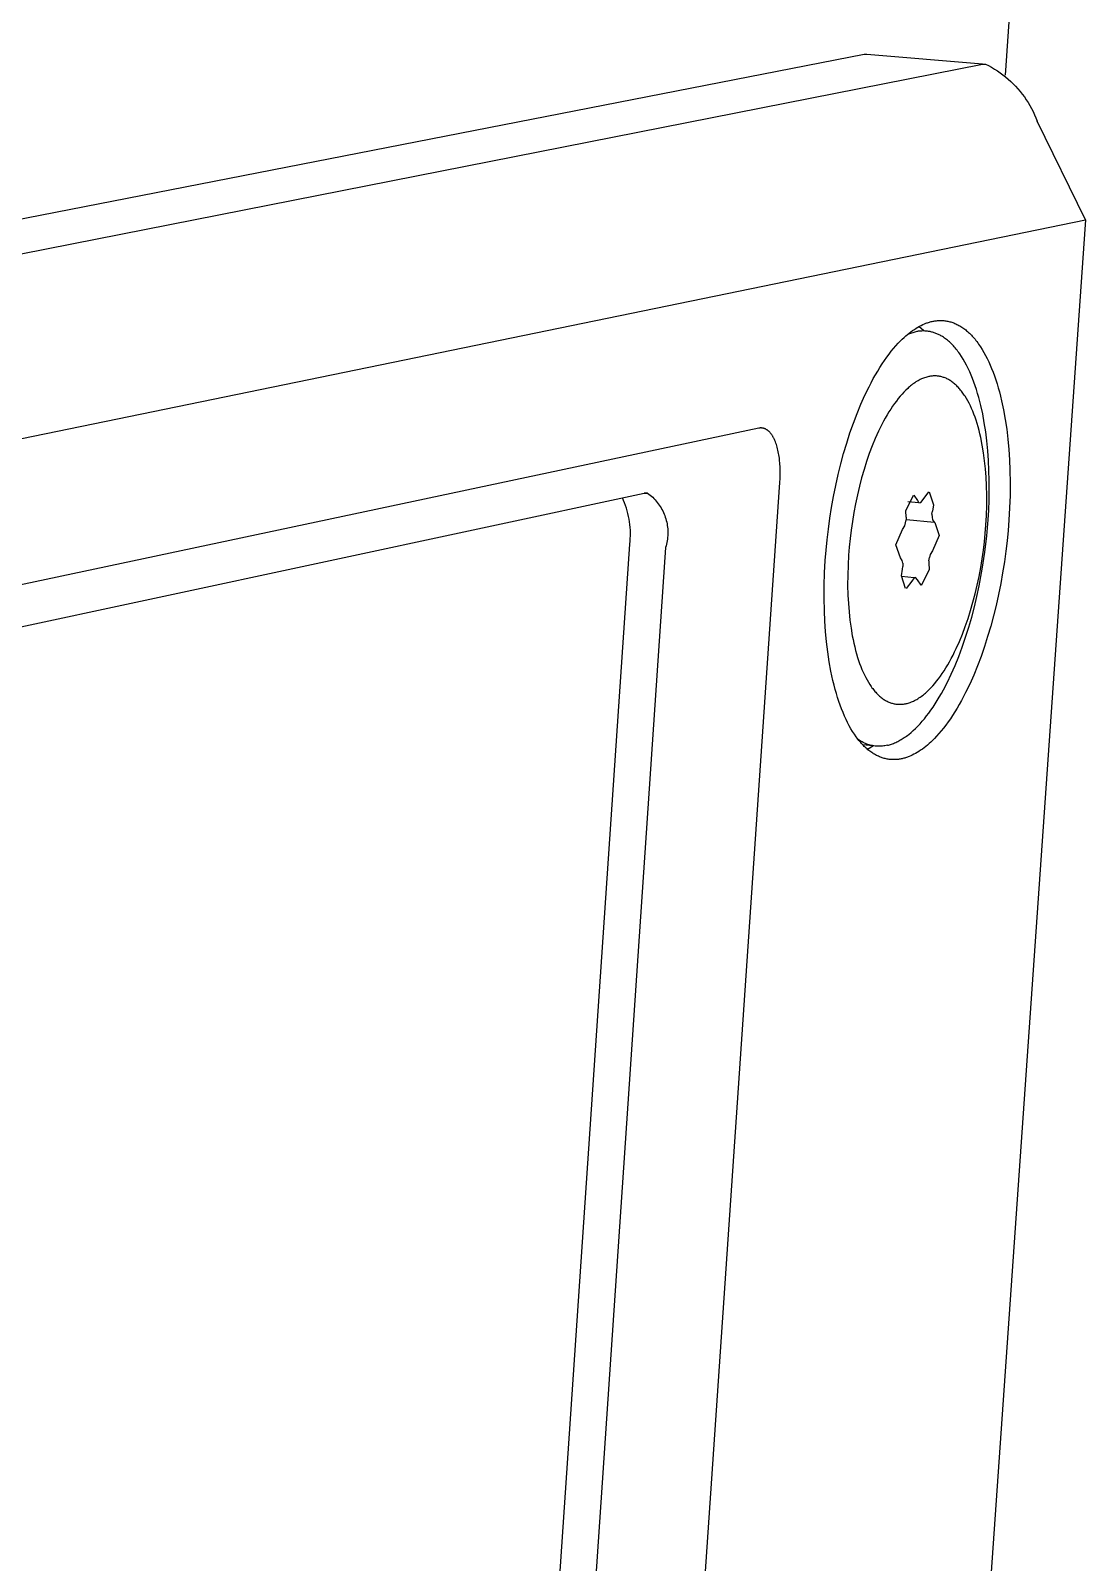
# Model space of a CAD drawing. Header units: millimetres. Extents: x -573 to 3430, y 0 to 3769.
# Drawn here: x 1821.32 to 1839.95, y 352.34 to 379.39 of the extents above; entities that cross this region are included whole.
import ezdxf

# ---------------------------------------------------------------- set-up
doc = ezdxf.new("R2010")
doc.units = ezdxf.units.MM
doc.layers.add('01 Basic thick', color=7, linetype='Continuous', lineweight=35)

msp = doc.modelspace()

# ---------------------------------------------------------------- linework, layer by layer
at = {"layer": '01 Basic thick', "lineweight": -3}
for p, q in [((1838.984, 385.167), (1838.529, 378.605)), ((1836.037, 378.971), (1805.617, 373.023)), ((1807.801, 372.82), (1838.127, 378.798)), ((1836.087, 378.973), (1836.037, 378.971)), ((1836.087, 378.974), (1838.128, 378.805)), ((1838.127, 378.798), (1838.181, 378.801)), ((1838.181, 378.801), (1838.235, 378.773)), ((1838.235, 378.773), (1838.288, 378.744)), ((1838.288, 378.744), (1838.341, 378.714)), ((1838.341, 378.714), (1838.392, 378.681)), ((1838.392, 378.681), (1838.442, 378.647)), ((1838.442, 378.647), (1838.49, 378.611)), ((1838.49, 378.611), (1838.538, 378.574)), ((1838.538, 378.574), (1838.584, 378.535)), ((1838.584, 378.535), (1838.629, 378.494)), ((1838.629, 378.494), (1838.673, 378.452)), ((1838.673, 378.452), (1838.715, 378.409)), ((1838.715, 378.409), (1838.756, 378.364)), ((1838.756, 378.364), (1838.795, 378.318)), ((1838.795, 378.318), (1838.833, 378.27)), ((1838.833, 378.27), (1838.869, 378.222)), ((1838.869, 378.222), (1838.903, 378.172)), ((1838.903, 378.172), (1838.936, 378.121)), ((1838.936, 378.121), (1838.967, 378.069)), ((1838.967, 378.069), (1838.996, 378.016)), ((1838.996, 378.016), (1839.023, 377.962)), ((1839.023, 377.962), (1839.049, 377.907)), ((1839.049, 377.907), (1839.072, 377.851)), ((1839.072, 377.851), (1839.094, 377.795)), ((1839.947, 376.052), (1839.094, 377.795)), ((1808.758, 369.641), (1839.947, 376.052)), ((1839.947, 376.052), (1837.663, 343.284)), ((1836.956, 374.136), (1836.986, 374.153)), ((1836.986, 374.153), (1837.015, 374.17)), ((1837.092, 374.087), (1837.007, 374.166)), ((1837.015, 374.17), (1837.045, 374.185)), ((1837.045, 374.185), (1837.074, 374.199)), ((1837.074, 374.199), (1837.103, 374.212)), ((1837.103, 374.212), (1837.117, 374.218)), ((1837.117, 374.218), (1837.131, 374.223)), ((1837.131, 374.223), (1837.146, 374.228)), ((1837.146, 374.228), (1837.16, 374.233)), ((1837.16, 374.233), (1837.176, 374.239)), ((1837.176, 374.239), (1837.192, 374.243)), ((1837.192, 374.243), (1837.208, 374.248)), ((1837.208, 374.248), (1837.224, 374.252)), ((1837.224, 374.252), (1837.24, 374.256)), ((1837.24, 374.256), (1837.256, 374.259)), ((1837.256, 374.259), (1837.272, 374.262)), ((1837.272, 374.262), (1837.288, 374.265)), ((1837.288, 374.265), (1837.303, 374.267)), ((1837.303, 374.267), (1837.319, 374.269)), ((1837.319, 374.269), (1837.335, 374.27)), ((1837.335, 374.27), (1837.351, 374.271)), ((1837.351, 374.271), (1837.367, 374.272)), ((1837.367, 374.272), (1837.382, 374.272)), ((1837.382, 374.272), (1837.398, 374.272)), ((1837.398, 374.272), (1837.414, 374.272)), ((1837.414, 374.272), (1837.43, 374.271)), ((1837.43, 374.271), (1837.445, 374.27)), ((1837.445, 374.27), (1837.463, 374.268)), ((1837.463, 374.268), (1837.481, 374.266)), ((1837.481, 374.266), (1837.499, 374.263)), ((1837.499, 374.263), (1837.517, 374.259)), ((1837.517, 374.259), (1837.535, 374.255)), ((1837.535, 374.255), (1837.552, 374.251)), ((1837.552, 374.251), (1837.57, 374.246)), ((1837.57, 374.246), (1837.588, 374.24)), ((1837.588, 374.24), (1837.606, 374.234)), ((1837.606, 374.234), (1837.623, 374.228)), ((1837.623, 374.228), (1837.641, 374.22)), ((1837.641, 374.22), (1837.659, 374.213)), ((1837.659, 374.213), (1837.676, 374.204)), ((1837.676, 374.204), (1837.694, 374.196)), ((1837.694, 374.196), (1837.712, 374.186)), ((1837.712, 374.186), (1837.729, 374.176)), ((1837.729, 374.176), (1837.746, 374.166)), ((1837.746, 374.166), (1837.764, 374.155)), ((1837.764, 374.155), (1837.781, 374.143)), ((1836.642, 373.871), (1836.683, 373.914)), ((1836.683, 373.914), (1836.713, 373.944)), ((1836.713, 373.944), (1836.744, 373.973)), ((1836.744, 373.973), (1836.775, 374)), ((1836.775, 374), (1836.805, 374.026)), ((1836.952, 374.073), (1836.805, 374.026)), ((1836.805, 374.026), (1836.835, 374.051)), ((1836.835, 374.051), (1836.866, 374.074)), ((1836.866, 374.074), (1836.896, 374.096)), ((1836.896, 374.096), (1836.926, 374.116)), ((1836.926, 374.116), (1836.956, 374.136)), ((1836.967, 374.076), (1836.952, 374.073)), ((1836.982, 374.079), (1836.967, 374.076)), ((1836.996, 374.081), (1836.982, 374.079)), ((1837.011, 374.083), (1836.996, 374.081)), ((1837.026, 374.084), (1837.011, 374.083)), ((1837.041, 374.085), (1837.026, 374.084)), ((1837.055, 374.086), (1837.041, 374.085)), ((1837.07, 374.087), (1837.055, 374.086)), ((1837.085, 374.087), (1837.07, 374.087)), ((1837.1, 374.087), (1837.085, 374.087)), ((1837.115, 374.086), (1837.1, 374.087)), ((1837.13, 374.085), (1837.115, 374.086)), ((1837.144, 374.084), (1837.13, 374.085)), ((1837.159, 374.082), (1837.144, 374.084)), ((1837.174, 374.08), (1837.159, 374.082)), ((1837.189, 374.078), (1837.174, 374.08)), ((1837.204, 374.075), (1837.189, 374.078)), ((1837.219, 374.072), (1837.204, 374.075)), ((1837.234, 374.069), (1837.219, 374.072)), ((1837.249, 374.065), (1837.234, 374.069)), ((1837.263, 374.06), (1837.249, 374.065)), ((1837.278, 374.056), (1837.263, 374.06)), ((1837.293, 374.051), (1837.278, 374.056)), ((1837.308, 374.045), (1837.293, 374.051)), ((1837.323, 374.039), (1837.308, 374.045)), ((1837.337, 374.033), (1837.323, 374.039)), ((1837.352, 374.026), (1837.337, 374.033)), ((1837.367, 374.019), (1837.352, 374.026)), ((1837.381, 374.012), (1837.367, 374.019)), ((1837.396, 374.004), (1837.381, 374.012)), ((1837.41, 373.995), (1837.396, 374.004)), ((1837.425, 373.987), (1837.41, 373.995)), ((1837.443, 373.975), (1837.425, 373.987)), ((1837.46, 373.963), (1837.443, 373.975)), ((1837.478, 373.95), (1837.46, 373.963)), ((1837.496, 373.937), (1837.478, 373.95)), ((1837.513, 373.923), (1837.496, 373.937)), ((1837.53, 373.908), (1837.513, 373.923)), ((1837.548, 373.893), (1837.53, 373.908)), ((1837.565, 373.877), (1837.548, 373.893)), ((1837.582, 373.86), (1837.565, 373.877)), ((1837.781, 374.143), (1837.798, 374.131)), ((1837.798, 374.131), (1837.815, 374.118)), ((1837.815, 374.118), (1837.833, 374.105)), ((1837.833, 374.105), (1837.849, 374.091)), ((1837.849, 374.091), (1837.866, 374.077)), ((1837.866, 374.077), (1837.883, 374.062)), ((1837.883, 374.062), (1837.9, 374.046)), ((1837.9, 374.046), (1837.916, 374.03)), ((1837.916, 374.03), (1837.933, 374.013)), ((1837.933, 374.013), (1837.949, 373.996)), ((1837.949, 373.996), (1837.966, 373.978)), ((1837.966, 373.978), (1837.982, 373.959)), ((1837.982, 373.959), (1837.998, 373.94)), ((1837.998, 373.94), (1838.014, 373.92)), ((1838.014, 373.92), (1838.03, 373.899)), ((1838.03, 373.899), (1838.046, 373.877)), ((1838.046, 373.877), (1838.062, 373.855)), ((1836.398, 373.564), (1836.438, 373.622)), ((1836.438, 373.622), (1836.479, 373.676)), ((1836.479, 373.676), (1836.519, 373.729)), ((1836.519, 373.729), (1836.56, 373.779)), ((1836.56, 373.779), (1836.601, 373.826)), ((1836.601, 373.826), (1836.642, 373.871)), ((1837.599, 373.843), (1837.582, 373.86)), ((1837.615, 373.825), (1837.599, 373.843)), ((1837.632, 373.807), (1837.615, 373.825)), ((1837.648, 373.788), (1837.632, 373.807)), ((1837.665, 373.768), (1837.648, 373.788)), ((1837.681, 373.748), (1837.665, 373.768)), ((1837.697, 373.726), (1837.681, 373.748)), ((1837.713, 373.705), (1837.697, 373.726)), ((1837.729, 373.683), (1837.713, 373.705)), ((1837.76, 373.636), (1837.729, 373.683)), ((1837.79, 373.587), (1837.76, 373.636)), ((1838.062, 373.855), (1838.093, 373.809)), ((1838.093, 373.809), (1838.124, 373.76)), ((1838.124, 373.76), (1838.153, 373.709)), ((1838.153, 373.709), (1838.183, 373.656)), ((1838.183, 373.656), (1838.211, 373.601)), ((1836.24, 373.313), (1836.279, 373.379)), ((1836.279, 373.379), (1836.318, 373.443)), ((1836.318, 373.443), (1836.358, 373.505)), ((1836.358, 373.505), (1836.398, 373.564)), ((1837.82, 373.536), (1837.79, 373.587)), ((1837.849, 373.483), (1837.82, 373.536)), ((1837.877, 373.427), (1837.849, 373.483)), ((1837.904, 373.368), (1837.877, 373.427)), ((1837.93, 373.308), (1837.904, 373.368)), ((1838.211, 373.601), (1838.239, 373.544)), ((1838.239, 373.544), (1838.265, 373.484)), ((1838.265, 373.484), (1838.291, 373.422)), ((1838.291, 373.422), (1838.316, 373.359)), ((1838.316, 373.359), (1838.341, 373.293)), ((1836.052, 372.951), (1836.125, 373.102)), ((1836.125, 373.102), (1836.163, 373.174)), ((1836.163, 373.174), (1836.201, 373.245)), ((1836.201, 373.245), (1836.24, 373.313)), ((1836.809, 373.073), (1836.775, 373.041)), ((1836.825, 373.088), (1836.809, 373.073)), ((1836.842, 373.103), (1836.825, 373.088)), ((1836.859, 373.117), (1836.842, 373.103)), ((1836.875, 373.13), (1836.859, 373.117)), ((1836.895, 373.145), (1836.875, 373.13)), ((1836.915, 373.159), (1836.895, 373.145)), ((1836.934, 373.173), (1836.915, 373.159)), ((1836.954, 373.186), (1836.934, 373.173)), ((1836.974, 373.198), (1836.954, 373.186)), ((1836.993, 373.209), (1836.974, 373.198)), ((1837.012, 373.22), (1836.993, 373.209)), ((1837.031, 373.23), (1837.012, 373.22)), ((1837.051, 373.239), (1837.031, 373.23)), ((1837.07, 373.247), (1837.051, 373.239)), ((1837.088, 373.255), (1837.07, 373.247)), ((1837.107, 373.262), (1837.088, 373.255)), ((1837.126, 373.268), (1837.107, 373.262)), ((1837.144, 373.273), (1837.126, 373.268)), ((1837.162, 373.278), (1837.144, 373.273)), ((1837.18, 373.282), (1837.162, 373.278)), ((1837.196, 373.285), (1837.18, 373.282)), ((1837.211, 373.288), (1837.196, 373.285)), ((1837.226, 373.29), (1837.211, 373.288)), ((1837.241, 373.291), (1837.226, 373.29)), ((1837.256, 373.293), (1837.241, 373.291)), ((1837.272, 373.293), (1837.256, 373.293)), ((1837.287, 373.293), (1837.272, 373.293)), ((1837.302, 373.293), (1837.287, 373.293)), ((1837.317, 373.292), (1837.302, 373.293)), ((1837.333, 373.291), (1837.317, 373.292)), ((1837.348, 373.289), (1837.333, 373.291)), ((1837.363, 373.287), (1837.348, 373.289)), ((1837.379, 373.284), (1837.363, 373.287)), ((1837.394, 373.281), (1837.379, 373.284)), ((1837.409, 373.277), (1837.394, 373.281)), ((1837.425, 373.273), (1837.409, 373.277)), ((1837.44, 373.268), (1837.425, 373.273)), ((1837.455, 373.263), (1837.44, 373.268)), ((1837.47, 373.257), (1837.455, 373.263)), ((1837.486, 373.251), (1837.47, 373.257)), ((1837.501, 373.244), (1837.486, 373.251)), ((1837.516, 373.236), (1837.501, 373.244)), ((1837.531, 373.228), (1837.516, 373.236)), ((1837.546, 373.219), (1837.531, 373.228)), ((1837.561, 373.21), (1837.546, 373.219)), ((1837.576, 373.201), (1837.561, 373.21)), ((1837.59, 373.19), (1837.576, 373.201)), ((1837.605, 373.179), (1837.59, 373.19)), ((1837.62, 373.168), (1837.605, 373.179)), ((1837.634, 373.156), (1837.62, 373.168)), ((1837.649, 373.143), (1837.634, 373.156)), ((1837.663, 373.13), (1837.649, 373.143)), ((1837.677, 373.117), (1837.663, 373.13)), ((1837.691, 373.103), (1837.677, 373.117)), ((1837.704, 373.089), (1837.691, 373.103)), ((1837.718, 373.074), (1837.704, 373.089)), ((1837.731, 373.058), (1837.718, 373.074)), ((1837.955, 373.247), (1837.93, 373.308)), ((1837.978, 373.184), (1837.955, 373.247)), ((1838.001, 373.12), (1837.978, 373.184)), ((1838.023, 373.053), (1838.001, 373.12)), ((1838.341, 373.293), (1838.364, 373.225)), ((1838.364, 373.225), (1838.386, 373.156)), ((1838.386, 373.156), (1838.407, 373.085)), ((1838.407, 373.085), (1838.428, 373.012)), ((1835.914, 372.63), (1835.982, 372.794)), ((1835.982, 372.794), (1836.052, 372.951)), ((1836.574, 372.805), (1836.541, 372.758)), ((1836.608, 372.85), (1836.574, 372.805)), ((1836.641, 372.892), (1836.608, 372.85)), ((1836.674, 372.933), (1836.641, 372.892)), ((1836.708, 372.971), (1836.674, 372.933)), ((1836.741, 373.008), (1836.708, 372.971)), ((1836.775, 373.041), (1836.741, 373.008)), ((1837.744, 373.042), (1837.731, 373.058)), ((1837.757, 373.026), (1837.744, 373.042)), ((1837.77, 373.008), (1837.757, 373.026)), ((1837.783, 372.991), (1837.77, 373.008)), ((1837.796, 372.973), (1837.783, 372.991)), ((1837.808, 372.954), (1837.796, 372.973)), ((1837.821, 372.935), (1837.808, 372.954)), ((1837.845, 372.895), (1837.821, 372.935)), ((1837.869, 372.853), (1837.845, 372.895)), ((1837.892, 372.81), (1837.869, 372.853)), ((1837.915, 372.764), (1837.892, 372.81)), ((1838.043, 372.985), (1838.023, 373.053)), ((1838.063, 372.915), (1838.043, 372.985)), ((1838.082, 372.844), (1838.063, 372.915)), ((1838.1, 372.771), (1838.082, 372.844)), ((1838.428, 373.012), (1838.448, 372.934)), ((1838.448, 372.934), (1838.467, 372.855)), ((1838.467, 372.855), (1838.501, 372.692)), ((1835.85, 372.461), (1835.914, 372.63)), ((1836.412, 372.55), (1836.381, 372.493)), ((1836.444, 372.605), (1836.412, 372.55)), ((1836.476, 372.658), (1836.444, 372.605)), ((1836.509, 372.709), (1836.476, 372.658)), ((1836.541, 372.758), (1836.509, 372.709)), ((1837.937, 372.717), (1837.915, 372.764)), ((1837.958, 372.668), (1837.937, 372.717)), ((1837.978, 372.616), (1837.958, 372.668)), ((1837.998, 372.564), (1837.978, 372.616)), ((1838.017, 372.509), (1837.998, 372.564)), ((1838.133, 372.621), (1838.1, 372.771)), ((1838.161, 372.466), (1838.133, 372.621)), ((1838.501, 372.692), (1838.531, 372.523)), ((1838.531, 372.523), (1838.557, 372.35)), ((1834.178, 372.37), (1814.973, 368.294)), ((1834.182, 372.371), (1834.178, 372.37)), ((1834.185, 372.371), (1834.182, 372.371)), ((1834.189, 372.372), (1834.185, 372.371)), ((1834.193, 372.372), (1834.189, 372.372)), ((1834.196, 372.373), (1834.193, 372.372)), ((1834.2, 372.373), (1834.196, 372.373)), ((1834.203, 372.374), (1834.2, 372.373)), ((1834.207, 372.374), (1834.203, 372.374)), ((1834.21, 372.374), (1834.207, 372.374)), ((1834.214, 372.374), (1834.21, 372.374)), ((1834.218, 372.374), (1834.214, 372.374)), ((1834.221, 372.374), (1834.218, 372.374)), ((1834.225, 372.374), (1834.221, 372.374)), ((1834.228, 372.374), (1834.225, 372.374)), ((1834.232, 372.373), (1834.228, 372.374)), ((1834.235, 372.373), (1834.232, 372.373)), ((1834.239, 372.373), (1834.235, 372.373)), ((1834.242, 372.372), (1834.239, 372.373)), ((1834.246, 372.372), (1834.242, 372.372)), ((1834.249, 372.371), (1834.246, 372.372)), ((1834.253, 372.37), (1834.249, 372.371)), ((1834.256, 372.37), (1834.253, 372.37)), ((1834.26, 372.369), (1834.256, 372.37)), ((1834.263, 372.368), (1834.26, 372.369)), ((1834.267, 372.367), (1834.263, 372.368)), ((1834.27, 372.366), (1834.267, 372.367)), ((1834.273, 372.365), (1834.27, 372.366)), ((1834.277, 372.364), (1834.273, 372.365)), ((1834.28, 372.362), (1834.277, 372.364)), ((1834.284, 372.361), (1834.28, 372.362)), ((1834.287, 372.36), (1834.284, 372.361)), ((1834.29, 372.358), (1834.287, 372.36)), ((1834.294, 372.357), (1834.29, 372.358)), ((1834.297, 372.355), (1834.294, 372.357)), ((1834.301, 372.353), (1834.297, 372.355)), ((1834.304, 372.352), (1834.301, 372.353)), ((1834.311, 372.348), (1834.304, 372.352)), ((1834.317, 372.344), (1834.311, 372.348)), ((1834.324, 372.34), (1834.317, 372.344)), ((1834.33, 372.335), (1834.324, 372.34)), ((1834.336, 372.331), (1834.33, 372.335)), ((1834.343, 372.326), (1834.336, 372.331)), ((1834.349, 372.32), (1834.343, 372.326)), ((1834.355, 372.315), (1834.349, 372.32)), ((1834.361, 372.309), (1834.355, 372.315)), ((1834.368, 372.303), (1834.361, 372.309)), ((1834.374, 372.297), (1834.368, 372.303)), ((1834.379, 372.29), (1834.374, 372.297)), ((1834.385, 372.283), (1834.379, 372.29)), ((1834.391, 372.276), (1834.385, 372.283)), ((1834.397, 372.269), (1834.391, 372.276)), ((1834.402, 372.261), (1834.397, 372.269)), ((1834.408, 372.253), (1834.402, 372.261)), ((1834.413, 372.245), (1834.408, 372.253)), ((1835.731, 372.107), (1835.789, 372.286)), ((1835.789, 372.286), (1835.85, 372.461)), ((1836.291, 372.315), (1836.235, 372.19)), ((1836.32, 372.375), (1836.291, 372.315)), ((1836.35, 372.434), (1836.32, 372.375)), ((1836.381, 372.493), (1836.35, 372.434)), ((1838.035, 372.453), (1838.017, 372.509)), ((1838.052, 372.393), (1838.035, 372.453)), ((1838.069, 372.332), (1838.052, 372.393)), ((1838.085, 372.269), (1838.069, 372.332)), ((1838.099, 372.204), (1838.085, 372.269)), ((1838.186, 372.307), (1838.161, 372.466)), ((1838.207, 372.145), (1838.186, 372.307)), ((1838.557, 372.35), (1838.578, 372.174)), ((1834.419, 372.237), (1834.413, 372.245)), ((1834.424, 372.228), (1834.419, 372.237)), ((1834.429, 372.219), (1834.424, 372.228)), ((1834.434, 372.21), (1834.429, 372.219)), ((1834.439, 372.201), (1834.434, 372.21)), ((1834.444, 372.191), (1834.439, 372.201)), ((1834.454, 372.171), (1834.444, 372.191)), ((1834.463, 372.15), (1834.454, 372.171)), ((1834.472, 372.129), (1834.463, 372.15)), ((1834.48, 372.106), (1834.472, 372.129)), ((1834.488, 372.083), (1834.48, 372.106)), ((1834.496, 372.058), (1834.488, 372.083)), ((1834.503, 372.033), (1834.496, 372.058)), ((1834.51, 372.007), (1834.503, 372.033)), ((1834.516, 371.981), (1834.51, 372.007)), ((1834.522, 371.954), (1834.516, 371.981)), ((1835.677, 371.925), (1835.731, 372.107)), ((1836.182, 372.059), (1836.13, 371.924)), ((1836.235, 372.19), (1836.182, 372.059)), ((1838.126, 372.072), (1838.099, 372.204)), ((1838.149, 371.935), (1838.126, 372.072)), ((1838.224, 371.973), (1838.207, 372.145)), ((1838.578, 372.174), (1838.594, 371.994)), ((1838.594, 371.994), (1838.606, 371.812)), ((1834.528, 371.926), (1834.522, 371.954)), ((1834.533, 371.897), (1834.528, 371.926)), ((1834.537, 371.868), (1834.533, 371.897)), ((1834.541, 371.838), (1834.537, 371.868)), ((1834.545, 371.807), (1834.541, 371.838)), ((1834.551, 371.745), (1834.545, 371.807)), ((1834.554, 371.68), (1834.551, 371.745)), ((1835.581, 371.553), (1835.627, 371.74)), ((1835.627, 371.74), (1835.677, 371.925)), ((1836.082, 371.784), (1836.037, 371.641)), ((1836.13, 371.924), (1836.082, 371.784)), ((1838.168, 371.794), (1838.149, 371.935)), ((1838.183, 371.651), (1838.168, 371.794)), ((1838.236, 371.799), (1838.224, 371.973)), ((1838.244, 371.624), (1838.236, 371.799)), ((1838.606, 371.812), (1838.614, 371.629)), ((1834.551, 371.412), (1834.555, 371.48)), ((1834.556, 371.615), (1834.554, 371.68)), ((1834.555, 371.48), (1834.557, 371.548)), ((1834.557, 371.548), (1834.556, 371.615)), ((1835.537, 371.359), (1835.581, 371.553)), ((1835.994, 371.495), (1835.955, 371.346)), ((1836.037, 371.641), (1835.994, 371.495)), ((1838.194, 371.505), (1838.183, 371.651)), ((1838.202, 371.358), (1838.194, 371.505)), ((1838.249, 371.448), (1838.244, 371.624)), ((1838.249, 371.273), (1838.249, 371.448)), ((1838.614, 371.629), (1838.618, 371.406)), ((1814.8, 367.505), (1832.155, 371.222)), ((1832.155, 371.222), (1832.212, 371.225)), ((1832.156, 371.231), (1832.212, 371.226)), ((1832.212, 371.225), (1832.236, 371.207)), ((1832.236, 371.207), (1832.259, 371.189)), ((1832.259, 371.189), (1832.282, 371.169)), ((1832.282, 371.169), (1832.304, 371.149)), ((1832.766, 345.304), (1834.551, 371.412)), ((1835.498, 371.165), (1835.537, 371.359)), ((1835.919, 371.191), (1835.886, 371.035)), ((1835.955, 371.346), (1835.919, 371.191)), ((1836.776, 370.913), (1836.912, 371.187)), ((1836.91, 371.187), (1836.912, 371.187)), ((1836.917, 371.186), (1836.979, 371.091)), ((1837.081, 371.113), (1837.18, 371.247)), ((1837.19, 371.248), (1837.265, 371.019)), ((1838.206, 371.181), (1838.202, 371.358)), ((1838.205, 371.005), (1838.206, 371.181)), ((1838.246, 371.097), (1838.249, 371.273)), ((1838.616, 371.184), (1838.609, 370.963)), ((1838.618, 371.406), (1838.616, 371.184)), ((1831.789, 371.094), (1831.769, 371.139)), ((1831.808, 371.049), (1831.789, 371.094)), ((1831.825, 371.003), (1831.808, 371.049)), ((1831.84, 370.956), (1831.825, 371.003)), ((1831.855, 370.909), (1831.84, 370.956)), ((1831.867, 370.861), (1831.855, 370.909)), ((1832.304, 371.149), (1832.326, 371.128)), ((1832.326, 371.128), (1832.346, 371.106)), ((1832.346, 371.106), (1832.366, 371.083)), ((1832.366, 371.083), (1832.385, 371.06)), ((1832.385, 371.06), (1832.403, 371.036)), ((1832.403, 371.036), (1832.421, 371.012)), ((1832.421, 371.012), (1832.437, 370.987)), ((1832.437, 370.987), (1832.453, 370.961)), ((1832.453, 370.961), (1832.468, 370.935)), ((1832.468, 370.935), (1832.482, 370.908)), ((1832.482, 370.908), (1832.494, 370.881)), ((1835.433, 370.779), (1835.464, 370.972)), ((1835.464, 370.972), (1835.498, 371.165)), ((1835.886, 371.035), (1835.857, 370.88)), ((1836.78, 370.801), (1836.776, 370.913)), ((1837.007, 371.051), (1836.813, 371.068)), ((1836.979, 371.091), (1837.007, 371.051)), ((1837.015, 371.051), (1837.039, 371.057)), ((1837.039, 371.057), (1837.081, 371.113)), ((1837.237, 370.854), (1837.245, 370.902)), ((1837.265, 371.019), (1837.245, 370.902)), ((1838.2, 370.83), (1838.205, 371.005)), ((1838.229, 370.752), (1838.239, 370.924)), ((1838.239, 370.924), (1838.246, 371.097)), ((1838.609, 370.963), (1838.596, 370.746)), ((1831.878, 370.813), (1831.867, 370.861)), ((1831.887, 370.765), (1831.878, 370.813)), ((1831.895, 370.716), (1831.887, 370.765)), ((1831.901, 370.668), (1831.895, 370.716)), ((1831.906, 370.619), (1831.901, 370.668)), ((1832.494, 370.881), (1832.506, 370.853)), ((1832.506, 370.853), (1832.517, 370.826)), ((1832.517, 370.826), (1832.527, 370.797)), ((1832.527, 370.797), (1832.536, 370.769)), ((1832.536, 370.769), (1832.544, 370.74)), ((1832.544, 370.74), (1832.551, 370.71)), ((1832.551, 370.71), (1832.557, 370.681)), ((1832.557, 370.681), (1832.562, 370.651)), ((1832.562, 370.651), (1832.566, 370.621)), ((1835.407, 370.589), (1835.433, 370.779)), ((1835.831, 370.725), (1835.809, 370.571)), ((1835.857, 370.88), (1835.831, 370.725)), ((1836.714, 370.58), (1836.755, 370.644)), ((1836.755, 370.644), (1836.771, 370.697)), ((1836.771, 370.697), (1836.781, 370.754)), ((1836.78, 370.801), (1836.781, 370.754)), ((1837.278, 370.704), (1836.785, 370.749)), ((1837.237, 370.854), (1837.24, 370.799)), ((1837.24, 370.799), (1837.249, 370.752)), ((1837.249, 370.752), (1837.282, 370.704)), ((1837.282, 370.705), (1837.29, 370.704)), ((1837.29, 370.704), (1837.364, 370.476)), ((1838.178, 370.512), (1838.19, 370.657)), ((1838.19, 370.657), (1838.2, 370.83)), ((1838.205, 370.47), (1838.229, 370.752)), ((1838.596, 370.746), (1838.582, 370.566)), ((1831.899, 370.324), (1831.904, 370.373)), ((1831.904, 370.373), (1831.908, 370.422)), ((1831.909, 370.57), (1831.906, 370.619)), ((1831.908, 370.422), (1831.91, 370.471)), ((1831.91, 370.52), (1831.909, 370.57)), ((1831.91, 370.471), (1831.91, 370.52)), ((1832.559, 370.382), (1832.554, 370.352)), ((1832.564, 370.412), (1832.559, 370.382)), ((1832.567, 370.442), (1832.564, 370.412)), ((1832.566, 370.621), (1832.569, 370.592)), ((1832.57, 370.472), (1832.567, 370.442)), ((1832.569, 370.592), (1832.571, 370.562)), ((1832.571, 370.502), (1832.57, 370.472)), ((1832.571, 370.562), (1832.571, 370.532)), ((1832.571, 370.532), (1832.571, 370.502)), ((1835.367, 370.216), (1835.385, 370.401)), ((1835.385, 370.401), (1835.407, 370.589)), ((1835.791, 370.42), (1835.776, 370.271)), ((1835.809, 370.571), (1835.791, 370.42)), ((1836.597, 370.308), (1836.714, 370.58)), ((1837.364, 370.476), (1837.247, 370.204)), ((1838.145, 370.214), (1838.163, 370.364)), ((1838.163, 370.364), (1838.178, 370.512)), ((1838.17, 370.18), (1838.205, 370.47)), ((1838.564, 370.383), (1838.542, 370.196)), ((1838.582, 370.566), (1838.564, 370.383)), ((1830.272, 346.294), (1831.899, 370.324)), ((1832.531, 370.265), (1830.899, 346.218)), ((1832.54, 370.294), (1832.531, 370.265)), ((1832.547, 370.323), (1832.54, 370.294)), ((1832.554, 370.352), (1832.547, 370.323)), ((1835.353, 370.035), (1835.367, 370.216)), ((1835.764, 370.125), (1835.754, 369.951)), ((1835.776, 370.271), (1835.764, 370.125)), ((1836.68, 370.079), (1836.597, 370.308)), ((1837.18, 370.03), (1837.191, 370.088)), ((1837.206, 370.14), (1837.191, 370.088)), ((1837.247, 370.204), (1837.206, 370.14)), ((1838.123, 370.061), (1838.145, 370.214)), ((1838.126, 369.883), (1838.17, 370.18)), ((1838.542, 370.196), (1838.516, 370.008)), ((1835.333, 369.593), (1835.34, 369.815)), ((1835.34, 369.815), (1835.353, 370.035)), ((1835.754, 369.951), (1835.749, 369.775)), ((1836.713, 370.031), (1836.68, 370.079)), ((1836.697, 369.764), (1836.716, 369.881)), ((1836.721, 369.984), (1836.713, 370.031)), ((1836.716, 369.881), (1836.724, 369.93)), ((1836.721, 369.984), (1836.724, 369.93)), ((1837.185, 369.872), (1837.05, 369.597)), ((1837.18, 370.03), (1837.182, 369.984)), ((1837.182, 369.984), (1837.185, 369.872)), ((1838.069, 369.753), (1838.098, 369.907)), ((1838.071, 369.583), (1838.126, 369.883)), ((1838.098, 369.907), (1838.123, 370.061)), ((1838.486, 369.817), (1838.451, 369.625)), ((1838.516, 370.008), (1838.486, 369.817)), ((1835.331, 369.369), (1835.333, 369.593)), ((1835.749, 369.775), (1835.748, 369.597)), ((1835.748, 369.597), (1835.753, 369.42)), ((1836.771, 369.536), (1836.697, 369.764)), ((1836.923, 369.727), (1836.699, 369.748)), ((1836.881, 369.671), (1836.781, 369.536)), ((1836.923, 369.727), (1836.881, 369.671)), ((1836.947, 369.732), (1836.923, 369.727)), ((1836.983, 369.693), (1836.947, 369.732)), ((1837.045, 369.598), (1836.983, 369.693)), ((1837.05, 369.597), (1837.045, 369.598)), ((1838, 369.444), (1838.036, 369.598)), ((1838.031, 369.399), (1838.071, 369.583)), ((1838.036, 369.598), (1838.069, 369.753)), ((1838.451, 369.625), (1838.413, 369.433)), ((1835.336, 369.144), (1835.331, 369.369)), ((1835.753, 369.42), (1835.76, 369.272)), ((1837.919, 369.151), (1837.961, 369.296)), ((1837.961, 369.296), (1838, 369.444)), ((1837.987, 369.215), (1838.031, 369.399)), ((1838.413, 369.433), (1838.37, 369.241)), ((1835.344, 368.96), (1835.336, 369.144)), ((1835.76, 369.272), (1835.772, 369.126)), ((1835.772, 369.126), (1835.787, 368.982)), ((1837.826, 368.87), (1837.874, 369.009)), ((1837.874, 369.009), (1837.919, 369.151)), ((1837.888, 368.854), (1837.939, 369.033)), ((1837.939, 369.033), (1837.987, 369.215)), ((1838.324, 369.055), (1838.275, 368.872)), ((1838.37, 369.241), (1838.324, 369.055)), ((1835.357, 368.777), (1835.344, 368.96)), ((1835.374, 368.597), (1835.357, 368.777)), ((1835.787, 368.982), (1835.807, 368.841)), ((1835.807, 368.841), (1835.83, 368.704)), ((1837.722, 368.604), (1837.776, 368.735)), ((1837.776, 368.735), (1837.826, 368.87)), ((1837.832, 368.677), (1837.888, 368.854)), ((1838.275, 368.872), (1838.221, 368.691)), ((1835.395, 368.419), (1835.374, 368.597)), ((1835.83, 368.704), (1835.843, 368.637)), ((1835.843, 368.637), (1835.857, 368.571)), ((1835.857, 368.571), (1835.872, 368.507)), ((1835.872, 368.507), (1835.888, 368.444)), ((1837.638, 368.419), (1837.667, 368.48)), ((1837.667, 368.48), (1837.722, 368.604)), ((1837.711, 368.338), (1837.773, 368.505)), ((1837.773, 368.505), (1837.832, 368.677)), ((1838.164, 368.513), (1838.104, 368.34)), ((1838.221, 368.691), (1838.164, 368.513)), ((1835.422, 368.246), (1835.395, 368.419)), ((1835.452, 368.077), (1835.422, 368.246)), ((1835.888, 368.444), (1835.905, 368.382)), ((1835.905, 368.382), (1835.923, 368.322)), ((1835.923, 368.322), (1835.941, 368.266)), ((1835.941, 368.266), (1835.96, 368.212)), ((1835.96, 368.212), (1835.98, 368.159)), ((1837.515, 368.19), (1837.547, 368.245)), ((1837.547, 368.245), (1837.578, 368.302)), ((1837.578, 368.302), (1837.609, 368.361)), ((1837.609, 368.361), (1837.638, 368.419)), ((1837.645, 368.176), (1837.711, 368.338)), ((1838.104, 368.34), (1838.04, 368.171)), ((1835.487, 367.913), (1835.452, 368.077)), ((1835.98, 368.159), (1836.001, 368.108)), ((1836.001, 368.108), (1836.022, 368.059)), ((1836.022, 368.059), (1836.044, 368.012)), ((1836.044, 368.012), (1836.067, 367.967)), ((1836.067, 367.967), (1836.09, 367.923)), ((1836.09, 367.923), (1836.114, 367.882)), ((1837.319, 367.902), (1837.353, 367.945)), ((1837.353, 367.945), (1837.386, 367.99)), ((1837.386, 367.99), (1837.418, 368.037)), ((1837.418, 368.037), (1837.451, 368.086)), ((1837.451, 368.086), (1837.483, 368.137)), ((1837.483, 368.137), (1837.515, 368.19)), ((1837.511, 367.884), (1837.579, 368.027)), ((1837.579, 368.027), (1837.645, 368.176)), ((1837.974, 368.008), (1837.904, 367.852)), ((1838.04, 368.171), (1837.974, 368.008)), ((1835.507, 367.834), (1835.487, 367.913)), ((1835.527, 367.757), (1835.507, 367.834)), ((1835.548, 367.684), (1835.527, 367.757)), ((1835.569, 367.613), (1835.548, 367.684)), ((1836.114, 367.882), (1836.139, 367.843)), ((1836.139, 367.843), (1836.151, 367.824)), ((1836.151, 367.824), (1836.164, 367.805)), ((1836.164, 367.805), (1836.177, 367.787)), ((1836.177, 367.787), (1836.19, 367.77)), ((1836.19, 367.77), (1836.203, 367.753)), ((1836.203, 367.753), (1836.216, 367.737)), ((1836.216, 367.737), (1836.229, 367.721)), ((1836.229, 367.721), (1836.243, 367.706)), ((1836.243, 367.706), (1836.256, 367.691)), ((1836.256, 367.691), (1836.27, 367.677)), ((1836.27, 367.677), (1836.284, 367.663)), ((1836.284, 367.663), (1836.298, 367.65)), ((1837.067, 367.647), (1837.086, 367.662)), ((1837.086, 367.662), (1837.103, 367.676)), ((1837.103, 367.676), (1837.12, 367.69)), ((1837.12, 367.69), (1837.136, 367.704)), ((1837.136, 367.704), (1837.153, 367.72)), ((1837.153, 367.72), (1837.186, 367.752)), ((1837.186, 367.752), (1837.219, 367.786)), ((1837.219, 367.786), (1837.253, 367.822)), ((1837.253, 367.822), (1837.286, 367.861)), ((1837.286, 367.861), (1837.319, 367.902)), ((1837.367, 367.621), (1837.404, 367.684)), ((1837.404, 367.684), (1837.44, 367.749)), ((1837.44, 367.749), (1837.511, 367.884)), ((1837.832, 367.701), (1837.757, 367.559)), ((1837.904, 367.852), (1837.832, 367.701)), ((1835.592, 367.543), (1835.569, 367.613)), ((1835.616, 367.476), (1835.592, 367.543)), ((1835.64, 367.411), (1835.616, 367.476)), ((1835.666, 367.347), (1835.64, 367.411)), ((1836.298, 367.65), (1836.312, 367.637)), ((1836.312, 367.637), (1836.327, 367.625)), ((1836.327, 367.625), (1836.341, 367.613)), ((1836.341, 367.613), (1836.356, 367.602)), ((1836.356, 367.602), (1836.371, 367.591)), ((1836.371, 367.591), (1836.386, 367.581)), ((1836.386, 367.581), (1836.401, 367.572)), ((1836.401, 367.572), (1836.416, 367.563)), ((1836.416, 367.563), (1836.431, 367.554)), ((1836.431, 367.554), (1836.446, 367.546)), ((1836.446, 367.546), (1836.461, 367.539)), ((1836.461, 367.539), (1836.476, 367.533)), ((1836.476, 367.533), (1836.491, 367.526)), ((1836.491, 367.526), (1836.507, 367.521)), ((1836.507, 367.521), (1836.522, 367.516)), ((1836.522, 367.516), (1836.537, 367.511)), ((1836.537, 367.511), (1836.553, 367.507)), ((1836.553, 367.507), (1836.568, 367.504)), ((1836.568, 367.504), (1836.583, 367.501)), ((1836.583, 367.501), (1836.599, 367.498)), ((1836.599, 367.498), (1836.614, 367.496)), ((1836.614, 367.496), (1836.629, 367.495)), ((1836.629, 367.495), (1836.645, 367.494)), ((1836.645, 367.494), (1836.66, 367.493)), ((1836.66, 367.493), (1836.675, 367.493)), ((1836.675, 367.493), (1836.691, 367.493)), ((1836.691, 367.493), (1836.706, 367.494)), ((1836.706, 367.494), (1836.721, 367.496)), ((1836.721, 367.496), (1836.736, 367.497)), ((1836.736, 367.497), (1836.751, 367.5)), ((1836.751, 367.5), (1836.767, 367.503)), ((1836.767, 367.503), (1836.782, 367.506)), ((1836.782, 367.506), (1836.8, 367.51)), ((1836.8, 367.51), (1836.818, 367.515)), ((1836.818, 367.515), (1836.836, 367.521)), ((1836.836, 367.521), (1836.855, 367.528)), ((1836.855, 367.528), (1836.874, 367.535)), ((1836.874, 367.535), (1836.893, 367.543)), ((1836.893, 367.543), (1836.911, 367.551)), ((1836.911, 367.551), (1836.931, 367.561)), ((1836.931, 367.561), (1836.95, 367.571)), ((1836.95, 367.571), (1836.969, 367.581)), ((1836.969, 367.581), (1836.988, 367.593)), ((1836.988, 367.593), (1837.008, 367.605)), ((1837.008, 367.605), (1837.027, 367.618)), ((1837.027, 367.618), (1837.047, 367.632)), ((1837.047, 367.632), (1837.067, 367.647)), ((1837.18, 367.337), (1837.218, 367.39)), ((1837.218, 367.39), (1837.256, 367.444)), ((1837.256, 367.444), (1837.293, 367.501)), ((1837.293, 367.501), (1837.331, 367.56)), ((1837.331, 367.56), (1837.367, 367.621)), ((1837.68, 367.424), (1837.641, 367.36)), ((1837.718, 367.49), (1837.68, 367.424)), ((1837.757, 367.559), (1837.718, 367.49)), ((1835.692, 367.286), (1835.666, 367.347)), ((1835.719, 367.227), (1835.692, 367.286)), ((1835.747, 367.17), (1835.719, 367.227)), ((1835.776, 367.115), (1835.747, 367.17)), ((1835.805, 367.062), (1835.776, 367.115)), ((1836.986, 367.107), (1837.026, 367.149)), ((1837.026, 367.149), (1837.066, 367.194)), ((1837.066, 367.194), (1837.104, 367.239)), ((1837.104, 367.239), (1837.142, 367.287)), ((1837.142, 367.287), (1837.18, 367.337)), ((1837.482, 367.126), (1837.441, 367.073)), ((1837.522, 367.181), (1837.482, 367.126)), ((1837.562, 367.239), (1837.522, 367.181)), ((1837.601, 367.298), (1837.562, 367.239)), ((1837.641, 367.36), (1837.601, 367.298)), ((1835.836, 367.012), (1835.805, 367.062)), ((1835.867, 366.964), (1835.836, 367.012)), ((1835.898, 366.919), (1835.867, 366.964)), ((1835.914, 366.897), (1835.898, 366.919)), ((1835.93, 366.876), (1835.914, 366.897)), ((1835.946, 366.855), (1835.93, 366.876)), ((1835.949, 366.862), (1835.931, 366.874)), ((1835.963, 366.835), (1835.946, 366.855)), ((1835.967, 366.85), (1835.949, 366.862)), ((1835.957, 366.842), (1835.977, 366.849)), ((1835.986, 366.839), (1835.967, 366.85)), ((1836.634, 366.838), (1836.653, 366.848)), ((1836.653, 366.848), (1836.672, 366.858)), ((1836.672, 366.858), (1836.691, 366.869)), ((1836.691, 366.869), (1836.711, 366.881)), ((1836.711, 366.881), (1836.73, 366.893)), ((1836.73, 366.893), (1836.749, 366.906)), ((1836.749, 366.906), (1836.769, 366.919)), ((1836.769, 366.919), (1836.788, 366.933)), ((1836.788, 366.933), (1836.808, 366.948)), ((1836.808, 366.948), (1836.828, 366.963)), ((1836.828, 366.963), (1836.867, 366.996)), ((1836.867, 366.996), (1836.907, 367.03)), ((1836.907, 367.03), (1836.946, 367.067)), ((1836.946, 367.067), (1836.986, 367.107)), ((1837.248, 366.856), (1837.218, 366.827)), ((1837.279, 366.887), (1837.248, 366.856)), ((1837.32, 366.93), (1837.279, 366.887)), ((1837.36, 366.975), (1837.32, 366.93)), ((1837.401, 367.023), (1837.36, 366.975)), ((1837.441, 367.073), (1837.401, 367.023)), ((1835.979, 366.817), (1835.963, 366.835)), ((1835.994, 366.799), (1835.979, 366.817)), ((1836.005, 366.828), (1835.986, 366.839)), ((1836.01, 366.782), (1835.994, 366.799)), ((1836.024, 366.818), (1836.005, 366.828)), ((1836.026, 366.766), (1836.01, 366.782)), ((1836.244, 366.755), (1836.015, 366.777)), ((1836.044, 366.809), (1836.024, 366.818)), ((1836.042, 366.75), (1836.026, 366.766)), ((1836.058, 366.734), (1836.042, 366.75)), ((1836.064, 366.8), (1836.044, 366.809)), ((1836.074, 366.719), (1836.058, 366.734)), ((1836.084, 366.792), (1836.064, 366.8)), ((1836.091, 366.705), (1836.074, 366.719)), ((1836.105, 366.785), (1836.084, 366.792)), ((1836.107, 366.691), (1836.091, 366.705)), ((1836.099, 366.702), (1836.202, 366.765)), ((1836.126, 366.779), (1836.105, 366.785)), ((1836.124, 366.678), (1836.107, 366.691)), ((1836.14, 366.665), (1836.124, 366.678)), ((1836.147, 366.773), (1836.126, 366.779)), ((1836.157, 366.653), (1836.14, 366.665)), ((1836.168, 366.768), (1836.147, 366.773)), ((1836.173, 366.642), (1836.157, 366.653)), ((1836.189, 366.763), (1836.168, 366.768)), ((1836.19, 366.631), (1836.173, 366.642)), ((1836.211, 366.76), (1836.189, 366.763)), ((1836.207, 366.62), (1836.19, 366.631)), ((1836.224, 366.61), (1836.207, 366.62)), ((1836.232, 366.757), (1836.211, 366.76)), ((1836.241, 366.6), (1836.224, 366.61)), ((1836.254, 366.755), (1836.232, 366.757)), ((1836.258, 366.592), (1836.241, 366.6)), ((1836.276, 366.753), (1836.254, 366.755)), ((1836.275, 366.583), (1836.258, 366.592)), ((1836.292, 366.575), (1836.275, 366.583)), ((1836.297, 366.753), (1836.276, 366.753)), ((1836.309, 366.568), (1836.292, 366.575)), ((1836.319, 366.753), (1836.297, 366.753)), ((1836.341, 366.754), (1836.319, 366.753)), ((1836.363, 366.755), (1836.341, 366.754)), ((1836.384, 366.758), (1836.363, 366.755)), ((1836.406, 366.761), (1836.384, 366.758)), ((1836.427, 366.765), (1836.406, 366.761)), ((1836.449, 366.769), (1836.427, 366.765)), ((1836.449, 366.769), (1836.467, 366.774)), ((1836.467, 366.774), (1836.485, 366.779)), ((1836.485, 366.779), (1836.503, 366.784)), ((1836.503, 366.784), (1836.521, 366.79)), ((1836.521, 366.79), (1836.54, 366.797)), ((1836.54, 366.797), (1836.559, 366.804)), ((1836.559, 366.804), (1836.577, 366.811)), ((1836.577, 366.811), (1836.596, 366.82)), ((1836.596, 366.82), (1836.615, 366.828)), ((1836.615, 366.828), (1836.634, 366.838)), ((1836.832, 366.571), (1836.818, 366.565)), ((1836.861, 366.582), (1836.832, 366.571)), ((1836.89, 366.596), (1836.861, 366.582)), ((1836.919, 366.61), (1836.89, 366.596)), ((1836.948, 366.626), (1836.919, 366.61)), ((1836.977, 366.643), (1836.948, 366.626)), ((1837.007, 366.661), (1836.977, 366.643)), ((1837.037, 366.681), (1837.007, 366.661)), ((1837.067, 366.702), (1837.037, 366.681)), ((1837.097, 366.724), (1837.067, 366.702)), ((1837.127, 366.748), (1837.097, 366.724)), ((1837.157, 366.773), (1837.127, 366.748)), ((1837.188, 366.799), (1837.157, 366.773)), ((1837.218, 366.827), (1837.188, 366.799)), ((1836.326, 366.561), (1836.309, 366.568)), ((1836.343, 366.554), (1836.326, 366.561)), ((1836.36, 366.548), (1836.343, 366.554)), ((1836.378, 366.543), (1836.36, 366.548)), ((1836.395, 366.538), (1836.378, 366.543)), ((1836.412, 366.534), (1836.395, 366.538)), ((1836.429, 366.53), (1836.412, 366.534)), ((1836.447, 366.526), (1836.429, 366.53)), ((1836.464, 366.523), (1836.447, 366.526)), ((1836.481, 366.521), (1836.464, 366.523)), ((1836.499, 366.519), (1836.481, 366.521)), ((1836.511, 366.518), (1836.499, 366.519)), ((1836.524, 366.517), (1836.511, 366.518)), ((1836.537, 366.516), (1836.524, 366.517)), ((1836.549, 366.516), (1836.537, 366.516)), ((1836.565, 366.516), (1836.549, 366.516)), ((1836.581, 366.516), (1836.565, 366.516)), ((1836.597, 366.517), (1836.581, 366.516)), ((1836.613, 366.518), (1836.597, 366.517)), ((1836.629, 366.519), (1836.613, 366.518)), ((1836.645, 366.521), (1836.629, 366.519)), ((1836.66, 366.523), (1836.645, 366.521)), ((1836.676, 366.526), (1836.66, 366.523)), ((1836.692, 366.529), (1836.676, 366.526)), ((1836.708, 366.532), (1836.692, 366.529)), ((1836.724, 366.536), (1836.708, 366.532)), ((1836.739, 366.54), (1836.724, 366.536)), ((1836.755, 366.544), (1836.739, 366.54)), ((1836.771, 366.549), (1836.755, 366.544)), ((1836.787, 366.554), (1836.771, 366.549)), ((1836.804, 366.56), (1836.787, 366.554)), ((1836.818, 366.565), (1836.804, 366.56))]:
    msp.add_line(p, q, dxfattribs=at)

doc.saveas('drawing.dxf')
